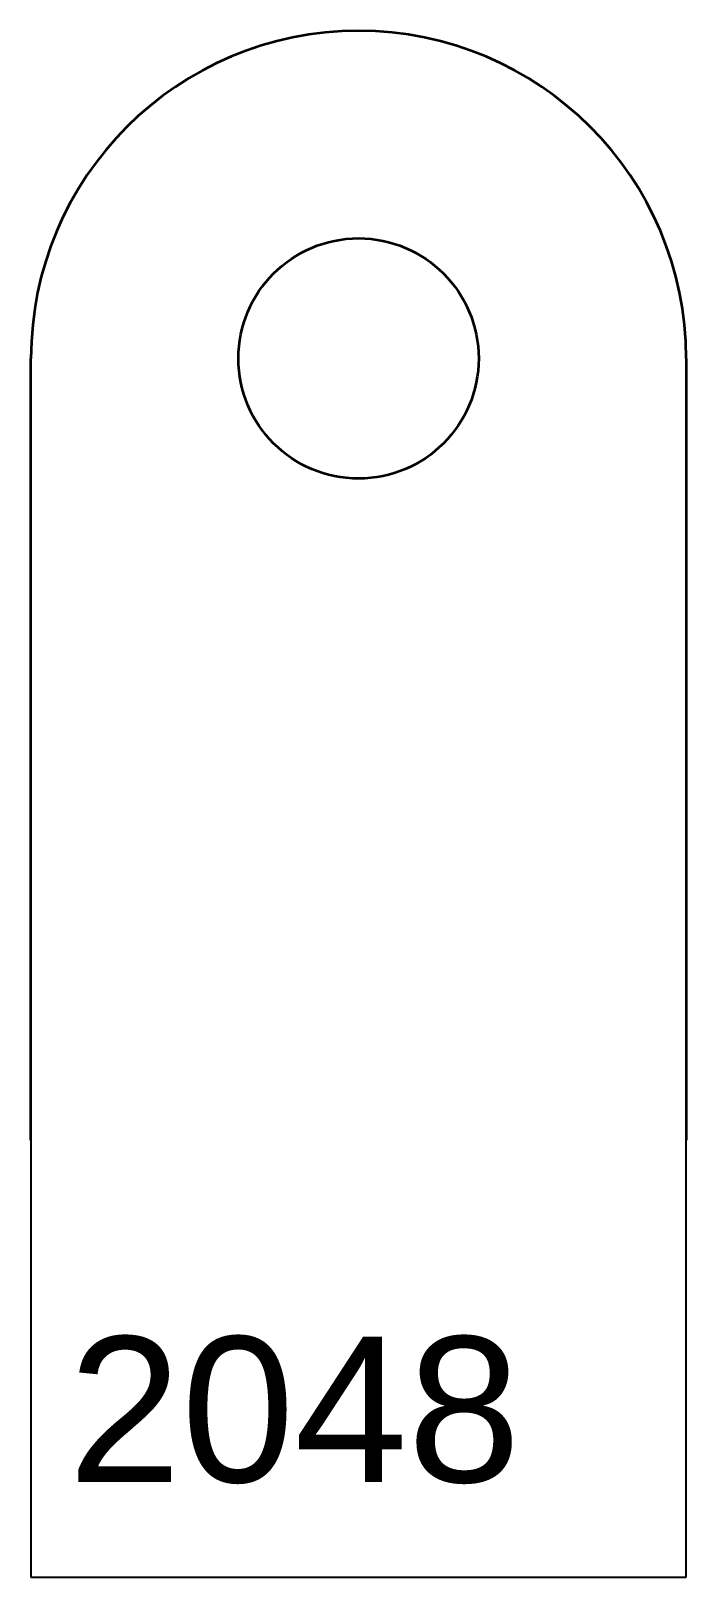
# Model space of a CAD drawing. Header units: millimetres. Extents: x 3370 to 3415, y 1081 to 1188.
import ezdxf

# ---------------------------------------------------------------- set-up
doc = ezdxf.new("R2010")
doc.units = ezdxf.units.MM
doc.layers.add('Gravír', color=1, linetype='Continuous')
doc.styles.get("Standard").update_dxf_attribs({"font": 'arial.ttf'})

msp = doc.modelspace()

# ---------------------------------------------------------------- linework, layer by layer
at = {"color": 7, "linetype": 'Continuous', "lineweight": 35}
for p, q in [((3370.25, 1111.48), (3370.25, 1165.19)), ((3415.25, 1165.19), (3415.25, 1111.48))]:
    msp.add_line(p, q, dxfattribs=at)
for p, q in [((3370.25, 1111.48), (3370.25, 1081.48)), ((3415.25, 1081.48), (3415.25, 1111.48)), ((3370.25, 1081.48), (3415.25, 1081.48))]:
    msp.add_line(p, q)
msp.add_circle((3392.75, 1165.19), 8.25, dxfattribs=at)
msp.add_arc((3392.75, 1165.19), 22.5, 0, 180, dxfattribs=at)

# ---------------------------------------------------------------- texts
at = {"layer": 'Gravír'}
msp.add_text('2048', height=10, dxfattribs=at).set_placement((3372.81, 1088))

doc.saveas('drawing.dxf')
